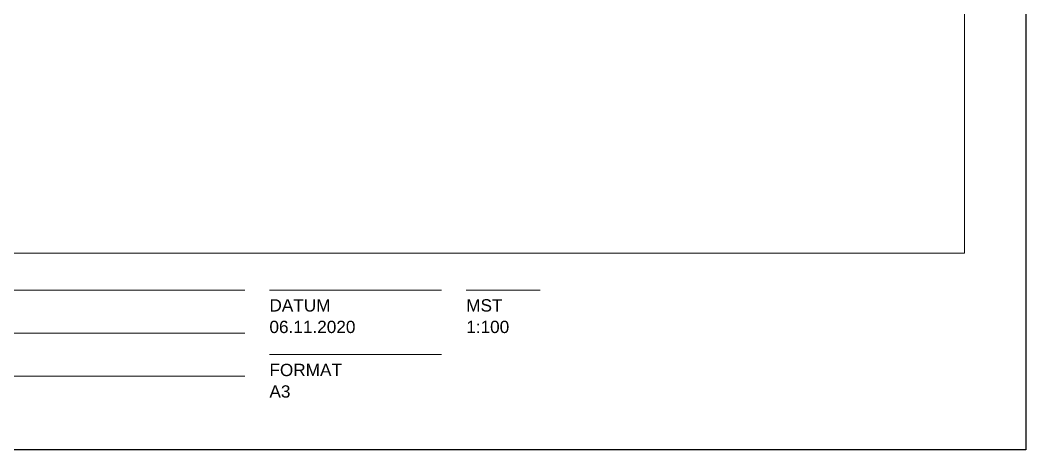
# Model space of a CAD drawing. Extents: x -996 to 41004, y -11542 to 18158.
# Drawn here: x 24650 to 41004, y -11542 to -4552 of the extents above; entities that cross this region are included whole.
import ezdxf
from ezdxf.enums import TextEntityAlignment as Align

# ---------------------------------------------------------------- set-up
doc = ezdxf.new("R2010")
doc.units = 0
doc.header["$LTSCALE"] = 50
doc.layers.get('0').update_dxf_attribs({"lineweight": 25})
for name, color, linetype, lineweight in [('2D-NovaObj-X_Planrahmen', 7, 'Continuous', 25), ('2D-NovaObj-X_Plk Linien', 7, 'Continuous', 13), ('3D-NovaObj-X_Planrahmen', 7, 'Continuous', 25), ('3D-NovaObj-X_Plk Linien', 7, 'Continuous', 13), ('X_Planrahmen', 7, 'Continuous', 25), ('X_Plk', 7, 'Continuous', 25), ('X_Plk Linien', 7, 'Continuous', 13), ('XREF-41001-A-G-O1$0$2D-NovaObj-X_Planrahmen', 7, 'Continuous', 25), ('XREF-41001-A-G-O1$0$2D-NovaObj-X_Plk Linien', 7, 'Continuous', 13), ('XREF-41001-A-G-O1$0$3D-NovaObj-X_Planrahmen', 7, 'Continuous', 25), ('XREF-41001-A-G-O1$0$3D-NovaObj-X_Plk Linien', 7, 'Continuous', 13), ('XREF-41001-A-G-O1$0$X_Planrahmen', 7, 'Continuous', 25), ('XREF-41001-A-G-O1$0$X_Plk', 7, 'Continuous', 25), ('XREF-41001-A-G-O1$0$X_Plk Linien', 7, 'Continuous', 13), ('XREF-41001-A-G-O2$0$2D-NovaObj-X_Planrahmen', 7, 'Continuous', 25), ('XREF-41001-A-G-O2$0$2D-NovaObj-X_Plk Linien', 7, 'Continuous', 13), ('XREF-41001-A-G-O2$0$3D-NovaObj-X_Planrahmen', 7, 'Continuous', 25), ('XREF-41001-A-G-O2$0$3D-NovaObj-X_Plk Linien', 7, 'Continuous', 13), ('XREF-41001-A-G-O2$0$X_Planrahmen', 7, 'Continuous', 25), ('XREF-41001-A-G-O2$0$X_Plk', 7, 'Continuous', 25), ('XREF-41001-A-G-O2$0$X_Plk Linien', 7, 'Continuous', 13)]:
    doc.layers.add(name, color=color, linetype=linetype, lineweight=lineweight)
doc.styles.add('Arial', font='arial.ttf')
doc.styles.add('XREF-41001-A-G-O1$0$Arial', font='arial.ttf')
doc.styles.add('XREF-41001-A-G-O2$0$Arial', font='arial.ttf')

# ---------------------------------------------------------------- blocks, each defined once
blk = doc.blocks.new('XREF-41001-A-G-O1$0$Polygon_A0AA6LI9LL', base_point=(4, -8342))
at = {"layer": 'XREF-41001-A-G-O1$0$2D-NovaObj-X_Plk Linien', "ltscale": 0.13}
for p, q in [((40004, 17158), (40004, -8342)), ((40004, -8342), (4, -8342))]:
    blk.add_line(p, q, dxfattribs=at)
at = {"layer": 'XREF-41001-A-G-O1$0$3D-NovaObj-X_Plk Linien', "ltscale": 0.13}
for p, q in [((40004, 17158), (40004, -8342)), ((40004, -8342), (4, -8342))]:
    blk.add_line(p, q, dxfattribs=at)
blk = doc.blocks.new('XREF-41001-A-G-O1$0$Polygon_A0AA6LIALL', base_point=(-996, -11542))
at = {"layer": 'XREF-41001-A-G-O1$0$2D-NovaObj-X_Planrahmen', "ltscale": 0.25}
for p, q in [((41004, 18158), (41004, -11542)), ((41004, -11542), (-996, -11542))]:
    blk.add_line(p, q, dxfattribs=at)
at = {"layer": 'XREF-41001-A-G-O1$0$3D-NovaObj-X_Planrahmen', "ltscale": 0.25}
for p, q in [((41004, 18158), (41004, -11542)), ((41004, -11542), (-996, -11542))]:
    blk.add_line(p, q, dxfattribs=at)
blk = doc.blocks.new('XREF-41001-A-G-O1')
at = {"layer": 'XREF-41001-A-G-O1$0$X_Plk Linien', "ltscale": 0.13}
for p, q in [((20704, -8942), (28304, -8942)), ((28704, -8942), (31504, -8942)), ((31904, -8942), (33104, -8942)), ((20704, -9642), (28304, -9642)), ((28704, -9992), (31504, -9992)), ((20704, -10342), (28304, -10342))]:
    blk.add_line(p, q, dxfattribs=at)
at = {"layer": 'XREF-41001-A-G-O1$0$X_Planrahmen', "ltscale": 0.25}
blk.add_blockref('XREF-41001-A-G-O1$0$Polygon_A0AA6LIALL', (-996, -11542), dxfattribs=at)
at = {"layer": 'XREF-41001-A-G-O1$0$X_Plk Linien', "ltscale": 0.13}
blk.add_blockref('XREF-41001-A-G-O1$0$Polygon_A0AA6LI9LL', (4, -8342), dxfattribs=at)
at = {"layer": 'XREF-41001-A-G-O1$0$X_Plk', "ltscale": 0.25, "style": 'XREF-41001-A-G-O1$0$Arial'}
for s, p in [('DATUM', (28704, -9192)), ('MST', (31904, -9192)), ('06.11.2020', (28704, -9542)), ('1:100', (31904, -9542)), ('FORMAT', (28704, -10242)), ('A3', (28704, -10592))]:
    blk.add_text(s, height=200, dxfattribs=at).set_placement(p, align=Align.MIDDLE_LEFT)
blk = doc.blocks.new('XREF-41001-A-G-O2$0$Polygon_A0AA6LGULL', base_point=(4, -8342))
at = {"layer": 'XREF-41001-A-G-O2$0$2D-NovaObj-X_Plk Linien', "ltscale": 0.13}
for p, q in [((40004, 17158), (40004, -8342)), ((40004, -8342), (4, -8342))]:
    blk.add_line(p, q, dxfattribs=at)
at = {"layer": 'XREF-41001-A-G-O2$0$3D-NovaObj-X_Plk Linien', "ltscale": 0.13}
for p, q in [((40004, 17158), (40004, -8342)), ((40004, -8342), (4, -8342))]:
    blk.add_line(p, q, dxfattribs=at)
blk = doc.blocks.new('XREF-41001-A-G-O2$0$Polygon_A0AA6LGVLL', base_point=(-996, -11542))
at = {"layer": 'XREF-41001-A-G-O2$0$2D-NovaObj-X_Planrahmen', "ltscale": 0.25}
for p, q in [((41004, 18158), (41004, -11542)), ((41004, -11542), (-996, -11542))]:
    blk.add_line(p, q, dxfattribs=at)
at = {"layer": 'XREF-41001-A-G-O2$0$3D-NovaObj-X_Planrahmen', "ltscale": 0.25}
for p, q in [((41004, 18158), (41004, -11542)), ((41004, -11542), (-996, -11542))]:
    blk.add_line(p, q, dxfattribs=at)
blk = doc.blocks.new('XREF-41001-A-G-O2')
at = {"layer": 'XREF-41001-A-G-O2$0$X_Plk Linien', "ltscale": 0.13}
for p, q in [((20704, -8942), (28304, -8942)), ((28704, -8942), (31504, -8942)), ((31904, -8942), (33104, -8942)), ((20704, -9642), (28304, -9642)), ((28704, -9992), (31504, -9992)), ((20704, -10342), (28304, -10342))]:
    blk.add_line(p, q, dxfattribs=at)
at = {"layer": 'XREF-41001-A-G-O2$0$X_Planrahmen', "ltscale": 0.25}
blk.add_blockref('XREF-41001-A-G-O2$0$Polygon_A0AA6LGVLL', (-996, -11542), dxfattribs=at)
at = {"layer": 'XREF-41001-A-G-O2$0$X_Plk Linien', "ltscale": 0.13}
blk.add_blockref('XREF-41001-A-G-O2$0$Polygon_A0AA6LGULL', (4, -8342), dxfattribs=at)
at = {"layer": 'XREF-41001-A-G-O2$0$X_Plk', "ltscale": 0.25, "style": 'XREF-41001-A-G-O2$0$Arial'}
for s, p in [('DATUM', (28704, -9192)), ('MST', (31904, -9192)), ('06.11.2020', (28704, -9542)), ('1:100', (31904, -9542)), ('FORMAT', (28704, -10242)), ('A3', (28704, -10592))]:
    blk.add_text(s, height=200, dxfattribs=at).set_placement(p, align=Align.MIDDLE_LEFT)
blk = doc.blocks.new('Polygon_A0AA6LJYLL', base_point=(-996, -11542))
at = {"layer": '2D-NovaObj-X_Planrahmen', "ltscale": 0.25}
for p, q in [((41004, 18158), (41004, -11542)), ((41004, -11542), (-996, -11542))]:
    blk.add_line(p, q, dxfattribs=at)
at = {"layer": '3D-NovaObj-X_Planrahmen', "ltscale": 0.25}
for p, q in [((41004, 18158), (41004, -11542)), ((41004, -11542), (-996, -11542))]:
    blk.add_line(p, q, dxfattribs=at)
blk = doc.blocks.new('Polygon_A0AA6LJZLL', base_point=(4, -8342))
at = {"layer": '2D-NovaObj-X_Plk Linien', "ltscale": 0.13}
for p, q in [((40004, 17158), (40004, -8342)), ((40004, -8342), (4, -8342))]:
    blk.add_line(p, q, dxfattribs=at)
at = {"layer": '3D-NovaObj-X_Plk Linien', "ltscale": 0.13}
for p, q in [((40004, 17158), (40004, -8342)), ((40004, -8342), (4, -8342))]:
    blk.add_line(p, q, dxfattribs=at)

msp = doc.modelspace()

# ---------------------------------------------------------------- linework, layer by layer
at = {"layer": 'X_Plk Linien', "ltscale": 0.13}
for p, q in [((20704, -8942), (28304, -8942)), ((28704, -8942), (31504, -8942)), ((31904, -8942), (33104, -8942)), ((20704, -9642), (28304, -9642)), ((28704, -9992), (31504, -9992)), ((20704, -10342), (28304, -10342))]:
    msp.add_line(p, q, dxfattribs=at)

# ---------------------------------------------------------------- block references
at = {"color": 8, "lineweight": 25, "ltscale": 0.25, "true_color": 0x808080}
for name, p in [('XREF-41001-A-G-O1', (0, 0, 3380)), ('XREF-41001-A-G-O2', (0, 0, 6760))]:
    msp.add_blockref(name, p, dxfattribs=at)
at = {"layer": 'X_Planrahmen', "ltscale": 0.25}
msp.add_blockref('Polygon_A0AA6LJYLL', (-996, -11542), dxfattribs=at)
at = {"layer": 'X_Plk Linien', "ltscale": 0.13}
msp.add_blockref('Polygon_A0AA6LJZLL', (4, -8342), dxfattribs=at)

# ---------------------------------------------------------------- texts
at = {"layer": 'X_Plk', "ltscale": 0.25, "style": 'Arial'}
for s, p in [('DATUM', (28704, -9192)), ('MST', (31904, -9192)), ('06.11.2020', (28704, -9542)), ('1:100', (31904, -9542)), ('FORMAT', (28704, -10242)), ('A3', (28704, -10592))]:
    msp.add_text(s, height=200, dxfattribs=at).set_placement(p, align=Align.MIDDLE_LEFT)

doc.saveas('drawing.dxf')
